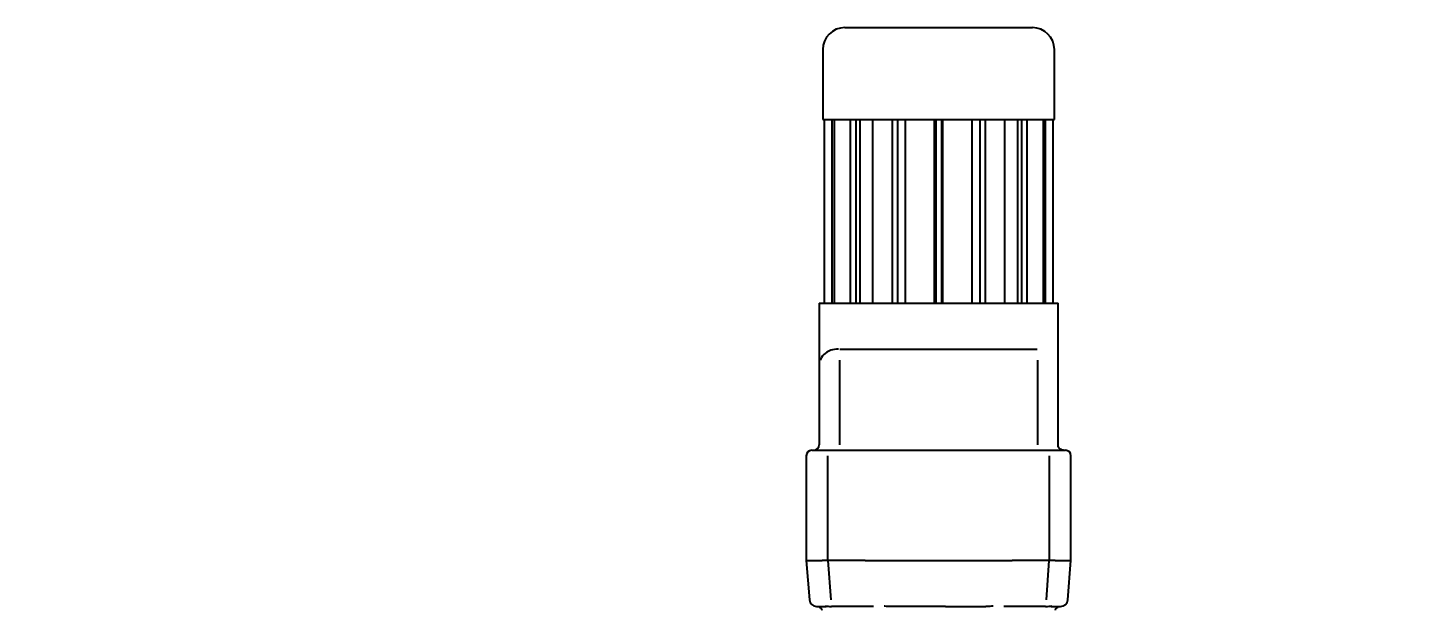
# Model space of a CAD drawing. Header units: millimetres. Extents: x -4 to 3776, y -4 to 4079.
# Drawn here: x 248.026 to 249.378, y 463.939 to 464.51 of the extents above; entities that cross this region are included whole.
import ezdxf
from ezdxf import colors
from ezdxf.entities.mleader import LeaderData, LeaderLine
from ezdxf.math import Vec2, Vec3

# ---------------------------------------------------------------- set-up
doc = ezdxf.new("R2010")
doc.units = ezdxf.units.MM
doc.layers.add('BK_kedu', color=255, linetype='Continuous')
doc.layers.add('EQUIPMENT', color=3, linetype='Continuous')
doc.styles.get("Standard").update_dxf_attribs({"font": 'arial.ttf'})

# ---------------------------------------------------------------- blocks, each defined once
blk = doc.blocks.new('fa dong ji')
at = {"layer": 'EQUIPMENT', "color": 3, "linetype": 'Continuous'}
for p, q in [((0.3222, 18.0504), (0.5058, 18.0504)), ((0.3006, 18.0288), (0.3006, 17.9604)), ((0.5274, 17.9604), (0.5274, 18.0288)), ((0.3006, 17.9604), (0.5274, 17.9604)), ((0.302, 17.9604), (0.302, 17.7804)), ((0.3095, 17.9604), (0.3095, 17.7804)), ((0.3116, 17.9604), (0.3116, 17.7804)), ((0.3276, 17.7804), (0.3276, 17.9604)), ((0.3328, 17.9604), (0.3328, 17.7804)), ((0.3368, 17.9604), (0.3368, 17.7804)), ((0.3496, 17.7804), (0.3496, 17.9604)), ((0.3685, 17.9604), (0.3685, 17.7804)), ((0.3737, 17.9604), (0.3737, 17.7804)), ((0.3815, 17.7804), (0.3815, 17.9604)), ((0.4097, 17.9604), (0.4097, 17.7804)), ((0.4112, 17.9604), (0.4112, 17.7804)), ((0.4168, 17.9604), (0.4168, 17.7804)), ((0.4183, 17.7804), (0.4183, 17.9604)), ((0.4465, 17.9604), (0.4465, 17.7804)), ((0.4543, 17.9604), (0.4543, 17.7804)), ((0.4595, 17.9604), (0.4595, 17.7804)), ((0.4784, 17.9604), (0.4784, 17.7804)), ((0.4912, 17.9604), (0.4912, 17.7804)), ((0.4952, 17.9604), (0.4952, 17.7804)), ((0.5004, 17.9604), (0.5004, 17.7804)), ((0.5164, 17.9604), (0.5164, 17.7804)), ((0.5185, 17.9604), (0.5185, 17.7804)), ((0.526, 17.9604), (0.526, 17.7804)), ((0.297, 17.7804), (0.531, 17.7804)), ((0.297, 17.7804), (0.297, 17.6418)), ((0.531, 17.6418), (0.531, 17.7804)), ((0.3174, 17.7354), (0.3247, 17.7354)), ((0.3247, 17.7354), (0.3473, 17.7354)), ((0.3473, 17.7354), (0.4807, 17.7354)), ((0.4807, 17.7354), (0.5033, 17.7354)), ((0.5033, 17.7354), (0.5106, 17.7354)), ((0.3173, 17.6418), (0.3173, 17.7246)), ((0.5107, 17.7246), (0.5107, 17.6418)), ((0.2844, 17.631), (0.2844, 17.5284)), ((0.2898, 17.6364), (0.2931, 17.6364)), ((0.2931, 17.6364), (0.3054, 17.6364)), ((0.297, 17.6418), (0.2971, 17.6418)), ((0.3054, 17.6364), (0.3431, 17.6364)), ((0.3057, 17.5284), (0.3057, 17.631)), ((0.3431, 17.6364), (0.4849, 17.6364)), ((0.4849, 17.6364), (0.5226, 17.6364)), ((0.5223, 17.631), (0.5223, 17.5284)), ((0.5226, 17.6364), (0.5349, 17.6364)), ((0.5349, 17.6364), (0.5382, 17.6364)), ((0.5436, 17.5284), (0.5436, 17.631)), ((0.2844, 17.5284), (0.2878, 17.5284)), ((0.2844, 17.5284), (0.2875, 17.49)), ((0.2878, 17.5284), (0.3, 17.5284)), ((0.342, 17.5284), (0.3, 17.5284)), ((0.3057, 17.5284), (0.3084, 17.49)), ((0.342, 17.5284), (0.486, 17.5284)), ((0.528, 17.5284), (0.486, 17.5284)), ((0.5196, 17.49), (0.5223, 17.5284)), ((0.528, 17.5284), (0.5402, 17.5284)), ((0.5402, 17.5284), (0.5436, 17.5284)), ((0.5405, 17.49), (0.5436, 17.5284)), ((0.2946, 17.4834), (0.2957, 17.4834)), ((0.297, 17.4834), (0.3039, 17.4834)), ((0.3101, 17.4834), (0.3092, 17.4834)), ((0.3441, 17.4834), (0.3101, 17.4834)), ((0.3501, 17.4834), (0.3441, 17.4834)), ((0.4073, 17.4834), (0.3681, 17.4834)), ((0.414, 17.4834), (0.4073, 17.4834)), ((0.4207, 17.4834), (0.414, 17.4834)), ((0.4207, 17.4834), (0.4602, 17.4834)), ((0.4839, 17.4834), (0.4779, 17.4834)), ((0.5179, 17.4834), (0.4839, 17.4834)), ((0.5188, 17.4834), (0.5179, 17.4834)), ((0.5241, 17.4834), (0.531, 17.4834)), ((0.5323, 17.4834), (0.5334, 17.4834))]:
    blk.add_line(p, q, dxfattribs=at)
for centre, radius, start, end in [((0.3222, 18.0288), 0.0216, 90, 180), ((0.5058, 18.0288), 0.0216, 0, 90), ((0.2898, 17.631), 0.0054, 90, 180), ((0.5382, 17.631), 0.0054, 0, 90), ((0.2946, 17.4906), 0.0072, 184.5739, 270), ((0.5334, 17.4906), 0.0072, 270, 355.4261)]:
    blk.add_arc(centre, radius, start, end, dxfattribs=at)
blk.add_ellipse((0.2917, 17.6418), major_axis=(0, 0.0054), ratio=0.999426, start_param=3.141593, end_param=4.712389, dxfattribs=at)
for points, knots in [([(0.316, 17.7354), (0.3132, 17.7356), (0.3107, 17.7351), (0.3057, 17.7333), (0.3034, 17.7318), (0.2999, 17.7284), (0.2987, 17.7265), (0.2979, 17.7246)], [0, 0, 0, 0, 0.281531, 0.281531, 0.640917, 0.640917, 1, 1, 1, 1]), ([(0.5363, 17.6364), (0.5362, 17.6364), (0.5359, 17.6364), (0.535, 17.6365), (0.5338, 17.637), (0.5324, 17.638), (0.5314, 17.6395), (0.5309, 17.6409), (0.531, 17.6416), (0.531, 17.6417)], [0, 0, 0, 0, 0.136562, 0.25501, 0.396025, 0.571991, 0.766937, 0.969767, 1, 1, 1, 1]), ([(0.2959, 17.4834), (0.2959, 17.4834), (0.2959, 17.4834), (0.2971, 17.4833), (0.2981, 17.4822), (0.2985, 17.4817)], [0, 0, 0, 0, 0.198072, 0.72558, 1, 1, 1, 1]), ([(0.3028, 17.484), (0.3041, 17.4838), (0.3055, 17.4836), (0.3077, 17.4834), (0.3084, 17.4834), (0.3092, 17.4834)], [0, 0, 0, 0, 0.689359, 0.689359, 1, 1, 1, 1]), ([(0.3681, 17.4834), (0.3658, 17.4834), (0.3635, 17.4834), (0.3611, 17.4837), (0.3609, 17.4837), (0.3607, 17.4837)], [0, 0, 0, 0, 0.925681, 0.925681, 1, 1, 1, 1]), ([(0.4673, 17.4837), (0.4663, 17.4836), (0.4653, 17.4835), (0.463, 17.4834), (0.4616, 17.4834), (0.4602, 17.4834)], [0, 0, 0, 0, 0.422533, 0.422533, 1, 1, 1, 1]), ([(0.5295, 17.4817), (0.53, 17.4822), (0.531, 17.4833), (0.5321, 17.4834), (0.5322, 17.4834), (0.5321, 17.4834)], [0, 0, 0, 0, 0.281702, 0.758651, 1, 1, 1, 1])]:
    blk.add_open_spline(points, degree=3, knots=knots, dxfattribs=at)
for points, degree in [([(0.2985, 17.4818), (0.2993, 17.4814), (0.2996, 17.4798)], 2), ([(0.5188, 17.4834), (0.5212, 17.4834), (0.5233, 17.4837), (0.5252, 17.484)], 3), ([(0.5284, 17.4798), (0.5287, 17.4814), (0.5295, 17.4818)], 2)]:
    blk.add_open_spline(points, degree=degree, dxfattribs=at)

msp = doc.modelspace()

# ---------------------------------------------------------------- block references
at = {"color": 4, "lineweight": 25}
msp.add_blockref('fa dong ji', (248.5042, 446.4596), dxfattribs=at)

# ---------------------------------------------------------------- leaders
at = {"layer": 'BK_kedu'}
ml = msp.add_multileader_mtext('Standard', dxfattribs=at)
ml.set_content('', color=256)
ml.set_leader_properties()
ml.build(insert=Vec2(0, 0))
ml.multileader.update_dxf_attribs({"text_right_attachment_type": 6, "dogleg_length": 0.36, "arrow_head_size": 0.18})
ctx = ml.context
ctx.base_point, ctx.char_height, ctx.arrow_head_size, ctx.landing_gap_size, ctx.plane_origin = Vec3(3775.9986, 4079.3284), 0.18, 0.18, 0.09, Vec3(3774.6386, 4079.3284)
ctx.right_attachment = 6
notes = []
notes.append((ctx, [(0, (0, 0, 0), (0, 0), (1, 0), 1, [])]))
ctx.mtext.insert, ctx.mtext.flow_direction = Vec3(3776.0886, 4079.4184), 5
for ctx, leaders in notes:
    for number, flags, end, landing, length, lines in leaders:
        leader = LeaderData()
        leader.index, (leader.has_last_leader_line, leader.has_dogleg_vector, leader.attachment_direction) = number, flags
        leader.last_leader_point, leader.dogleg_vector, leader.dogleg_length = Vec3(end), Vec3(landing), length
        for number, points, colour, breaks in lines:
            line = LeaderLine()
            line.index, line.vertices, line.color, line.breaks = number, Vec3.list(points), colors.encode_raw_color(colour), breaks
            leader.lines.append(line)
        ctx.leaders.append(leader)

doc.saveas('drawing.dxf')
